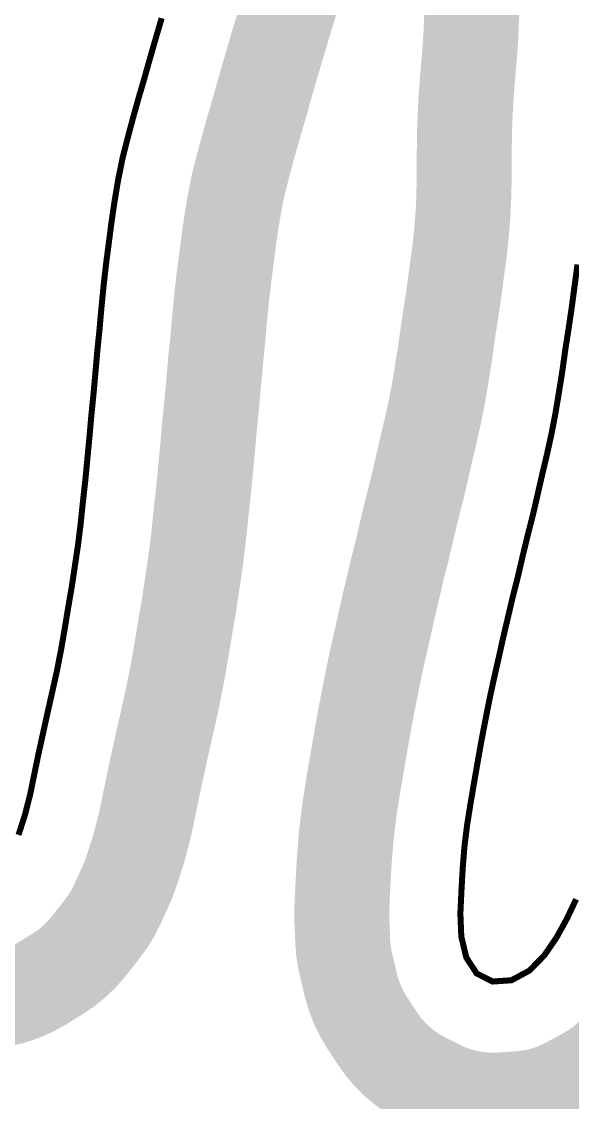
# Model space of a CAD drawing. Header units: inches. Extents: x 16 to 269, y 21 to 202.
# Drawn here: x 121.91 to 145.11, y 114.44 to 159.99 of the extents above; entities that cross this region are included whole.
import ezdxf

# ---------------------------------------------------------------- set-up
doc = ezdxf.new("R2010")
doc.units = ezdxf.units.IN
doc.layers.add('Edge-Cuts', color=9, linetype='Continuous')
doc.layers.add('F-Cu', color=1, linetype='Continuous')

msp = doc.modelspace()

# ---------------------------------------------------------------- linework, layer by layer
at = {"layer": 'Edge-Cuts', "const_width": 0.254}
for points in [[(127.56187086, 159.29018434), (127.809371, 160.13380978)], [(127.31792164, 158.44508062), (127.56187086, 159.29018434)], [(127.08018018, 157.59731244), (127.31792164, 158.44508062)], [(126.83268004, 156.753687), (127.08018018, 157.59731244)], [(126.5955304, 155.90562672), (126.83268004, 156.753687)], [(126.36873126, 155.0534237), (126.5955304, 155.90562672)], [(126.15228008, 154.19678838), (126.36873126, 155.0534237)], [(125.976634, 153.32329508), (126.15228008, 154.19678838)], [(125.8273074, 152.438862), (125.976634, 153.32329508)], [(125.6969038, 151.54674288), (125.8273074, 152.438862)], [(125.58039908, 150.6487081), (125.6969038, 151.54674288)], [(125.4630079, 149.75096796), (125.58039908, 150.6487081)], [(125.36128852, 148.84702006), (125.4630079, 149.75096796)], [(145.2085361, 148.85737056), (145.33065676, 149.75303806)], [(125.27169002, 147.93774832), (125.36128852, 148.84702006)], [(145.09025592, 147.96022224), (145.2085361, 148.85737056)], [(125.1915581, 147.02463356), (125.27169002, 147.93774832)], [(144.95837404, 147.06839776), (145.09025592, 147.96022224)], [(125.09841122, 146.11713728), (125.1915581, 147.02463356)], [(144.8193954, 146.17982448), (144.95837404, 147.06839776)], [(125.01886858, 145.20401998), (125.09841122, 146.11713728)], [(144.69549928, 145.28474626), (144.8193954, 146.17982448)], [(124.93725584, 144.29149704), (125.01886858, 145.20401998)], [(144.5532669, 144.39765126), (144.69549928, 145.28474626)], [(124.84529514, 143.38340894), (124.93725584, 144.29149704)], [(144.40778586, 143.51144526), (144.5532669, 144.39765126)], [(124.7657525, 142.469997), (124.84529514, 143.38340894)], [(144.2389419, 142.63529258), (144.40778586, 143.51144526)], [(124.6782241, 141.56013344), (124.7657525, 142.469997)], [(144.04880766, 141.76771494), (144.2389419, 142.63529258)], [(124.59188188, 140.6496806), (124.6782241, 141.56013344)], [(143.84418526, 140.9063476), (144.04880766, 141.76771494)], [(124.49045714, 139.74543552), (124.59188188, 140.6496806)], [(143.64665708, 140.04202116), (143.84418526, 140.9063476)], [(124.3964238, 138.83793924), (124.49045714, 139.74543552)], [(143.4467667, 139.17858372), (143.64665708, 140.04202116)], [(124.2855401, 137.93783436), (124.3964238, 138.83793924)], [(143.22824542, 138.32283232), (143.4467667, 139.17858372)], [(124.15247458, 137.0466017), (124.2855401, 137.93783436)], [(143.01977746, 137.46294326), (143.22824542, 138.32283232)], [(142.82018172, 136.59921118), (143.01977746, 137.46294326)], [(124.01911442, 136.15566368), (124.15247458, 137.0466017)], [(142.60195762, 135.74345978), (142.82018172, 136.59921118)], [(123.86683126, 135.27241424), (124.01911442, 136.15566368)], [(142.40029178, 134.8809088), (142.60195762, 135.74345978)], [(123.72134768, 134.38650288), (123.86683126, 135.27241424)], [(142.19714766, 134.01865246), (142.40029178, 134.8809088)], [(123.56817552, 133.50354808), (123.72134768, 134.38650288)], [(142.00523796, 133.15196382), (142.19714766, 134.01865246)], [(123.39607782, 132.62887368), (123.56817552, 133.50354808)], [(141.80741768, 132.28763738), (142.00523796, 133.15196382)], [(123.20446784, 131.76188786), (123.39607782, 132.62887368)], [(141.62083182, 131.41887864), (141.80741768, 132.28763738)], [(123.00841794, 130.8969696), (123.20446784, 131.76188786)], [(141.44814484, 130.5442017), (141.62083182, 131.41887864)], [(122.81798906, 130.02939196), (123.00841794, 130.8969696)], [(141.28048198, 129.66716256), (141.44814484, 130.5442017)], [(122.6260819, 129.16270332), (122.81798906, 130.02939196)], [(141.12317216, 128.78627786), (141.28048198, 129.66716256)], [(122.44629816, 128.29098548), (122.6260819, 129.16270332)], [(140.97088646, 127.90302842), (141.12317216, 128.78627786)], [(122.26828734, 127.41837864), (122.44629816, 128.29098548)], [(140.82037622, 127.01918716), (140.97088646, 127.90302842)], [(122.05035788, 126.56203796), (122.26828734, 127.41837864)], [(140.67933002, 126.1312057), (140.82037622, 127.01918716)], [(121.7765408, 125.71338586), (122.05035788, 126.56203796)], [(140.56873842, 125.23080618), (140.67933002, 126.1312057)], [(140.49392526, 124.31562132), (140.56873842, 125.23080618)], [(140.44129138, 123.37323052), (140.49392526, 124.31562132)], [(140.39545962, 122.40127158), (140.44129138, 123.37323052)], [(144.89509502, 122.20285948), (145.27151794, 123.00065316)], [(140.39545962, 122.40127158), (140.43419716, 121.43227174)], [(144.46367094, 121.41571094), (144.89509502, 122.20285948)], [(140.43419716, 121.43227174), (140.64502732, 120.54340128)], [(143.94412918, 120.65014986), (144.46367094, 121.41571094)], [(143.30985816, 119.99843158), (143.94412918, 120.65014986)], [(140.64502732, 120.54340128), (141.08621008, 119.87098454)], [(141.08621008, 119.87098454), (141.7506436, 119.53388844)], [(142.54784292, 119.58770596), (143.30985816, 119.99843158)], [(141.7506436, 119.53388844), (142.54784292, 119.58770596)]]:
    msp.add_lwpolyline(points, dxfattribs=at)
at = {"layer": 'Edge-Cuts', "const_width": 0.127}
for points in [[(127.49837086, 159.29018434, 1), (127.62537086, 159.29018434, 1)], [(127.49837086, 159.29018434, 1), (127.62537086, 159.29018434, 1)], [(127.25442164, 158.44508062, 1), (127.38142164, 158.44508062, 1)], [(127.25442164, 158.44508062, 1), (127.38142164, 158.44508062, 1)], [(127.01668018, 157.59731244, 1), (127.14368018, 157.59731244, 1)], [(127.01668018, 157.59731244, 1), (127.14368018, 157.59731244, 1)], [(126.76918004, 156.753687, 1), (126.89618004, 156.753687, 1)], [(126.76918004, 156.753687, 1), (126.89618004, 156.753687, 1)], [(126.5320304, 155.90562672, 1), (126.6590304, 155.90562672, 1)], [(126.5320304, 155.90562672, 1), (126.6590304, 155.90562672, 1)], [(126.30523126, 155.0534237, 1), (126.43223126, 155.0534237, 1)], [(126.30523126, 155.0534237, 1), (126.43223126, 155.0534237, 1)], [(126.08878008, 154.19678838, 1), (126.21578008, 154.19678838, 1)], [(126.08878008, 154.19678838, 1), (126.21578008, 154.19678838, 1)], [(125.913134, 153.32329508, 1), (126.040134, 153.32329508, 1)], [(125.913134, 153.32329508, 1), (126.040134, 153.32329508, 1)], [(125.7638074, 152.438862, 1), (125.8908074, 152.438862, 1)], [(125.7638074, 152.438862, 1), (125.8908074, 152.438862, 1)], [(125.6334038, 151.54674288, 1), (125.7604038, 151.54674288, 1)], [(125.6334038, 151.54674288, 1), (125.7604038, 151.54674288, 1)], [(125.51689908, 150.6487081, 1), (125.64389908, 150.6487081, 1)], [(125.51689908, 150.6487081, 1), (125.64389908, 150.6487081, 1)], [(125.3995079, 149.75096796, 1), (125.5265079, 149.75096796, 1)], [(125.3995079, 149.75096796, 1), (125.5265079, 149.75096796, 1)], [(125.29778852, 148.84702006, 1), (125.42478852, 148.84702006, 1)], [(125.29778852, 148.84702006, 1), (125.42478852, 148.84702006, 1)], [(145.1450361, 148.85737056, 1), (145.2720361, 148.85737056, 1)], [(145.1450361, 148.85737056, 1), (145.2720361, 148.85737056, 1)], [(125.20819002, 147.93774832, 1), (125.33519002, 147.93774832, 1)], [(125.20819002, 147.93774832, 1), (125.33519002, 147.93774832, 1)], [(145.02675592, 147.96022224, 1), (145.15375592, 147.96022224, 1)], [(145.02675592, 147.96022224, 1), (145.15375592, 147.96022224, 1)], [(125.1280581, 147.02463356, 1), (125.2550581, 147.02463356, 1)], [(125.1280581, 147.02463356, 1), (125.2550581, 147.02463356, 1)], [(144.89487404, 147.06839776, 1), (145.02187404, 147.06839776, 1)], [(144.89487404, 147.06839776, 1), (145.02187404, 147.06839776, 1)], [(125.03491122, 146.11713728, 1), (125.16191122, 146.11713728, 1)], [(125.03491122, 146.11713728, 1), (125.16191122, 146.11713728, 1)], [(144.7558954, 146.17982448, 1), (144.8828954, 146.17982448, 1)], [(144.7558954, 146.17982448, 1), (144.8828954, 146.17982448, 1)], [(124.95536858, 145.20401998, 1), (125.08236858, 145.20401998, 1)], [(124.95536858, 145.20401998, 1), (125.08236858, 145.20401998, 1)], [(144.63199928, 145.28474626, 1), (144.75899928, 145.28474626, 1)], [(144.63199928, 145.28474626, 1), (144.75899928, 145.28474626, 1)], [(124.87375584, 144.29149704, 1), (125.00075584, 144.29149704, 1)], [(124.87375584, 144.29149704, 1), (125.00075584, 144.29149704, 1)], [(144.4897669, 144.39765126, 1), (144.6167669, 144.39765126, 1)], [(144.4897669, 144.39765126, 1), (144.6167669, 144.39765126, 1)], [(124.78179514, 143.38340894, 1), (124.90879514, 143.38340894, 1)], [(124.78179514, 143.38340894, 1), (124.90879514, 143.38340894, 1)], [(144.34428586, 143.51144526, 1), (144.47128586, 143.51144526, 1)], [(144.34428586, 143.51144526, 1), (144.47128586, 143.51144526, 1)], [(124.7022525, 142.469997, 1), (124.8292525, 142.469997, 1)], [(124.7022525, 142.469997, 1), (124.8292525, 142.469997, 1)], [(144.1754419, 142.63529258, 1), (144.3024419, 142.63529258, 1)], [(144.1754419, 142.63529258, 1), (144.3024419, 142.63529258, 1)], [(124.6147241, 141.56013344, 1), (124.7417241, 141.56013344, 1)], [(124.6147241, 141.56013344, 1), (124.7417241, 141.56013344, 1)], [(143.98530766, 141.76771494, 1), (144.11230766, 141.76771494, 1)], [(143.98530766, 141.76771494, 1), (144.11230766, 141.76771494, 1)], [(124.52838188, 140.6496806, 1), (124.65538188, 140.6496806, 1)], [(124.52838188, 140.6496806, 1), (124.65538188, 140.6496806, 1)], [(143.78068526, 140.9063476, 1), (143.90768526, 140.9063476, 1)], [(143.78068526, 140.9063476, 1), (143.90768526, 140.9063476, 1)], [(124.42695714, 139.74543552, 1), (124.55395714, 139.74543552, 1)], [(124.42695714, 139.74543552, 1), (124.55395714, 139.74543552, 1)], [(143.58315708, 140.04202116, 1), (143.71015708, 140.04202116, 1)], [(143.58315708, 140.04202116, 1), (143.71015708, 140.04202116, 1)], [(124.3329238, 138.83793924, 1), (124.4599238, 138.83793924, 1)], [(124.3329238, 138.83793924, 1), (124.4599238, 138.83793924, 1)], [(143.3832667, 139.17858372, 1), (143.5102667, 139.17858372, 1)], [(143.3832667, 139.17858372, 1), (143.5102667, 139.17858372, 1)], [(124.2220401, 137.93783436, 1), (124.3490401, 137.93783436, 1)], [(124.2220401, 137.93783436, 1), (124.3490401, 137.93783436, 1)], [(143.16474542, 138.32283232, 1), (143.29174542, 138.32283232, 1)], [(143.16474542, 138.32283232, 1), (143.29174542, 138.32283232, 1)], [(142.95627746, 137.46294326, 1), (143.08327746, 137.46294326, 1)], [(142.95627746, 137.46294326, 1), (143.08327746, 137.46294326, 1)], [(124.08897458, 137.0466017, 1), (124.21597458, 137.0466017, 1)], [(124.08897458, 137.0466017, 1), (124.21597458, 137.0466017, 1)], [(142.75668172, 136.59921118, 1), (142.88368172, 136.59921118, 1)], [(142.75668172, 136.59921118, 1), (142.88368172, 136.59921118, 1)], [(123.95561442, 136.15566368, 1), (124.08261442, 136.15566368, 1)], [(123.95561442, 136.15566368, 1), (124.08261442, 136.15566368, 1)], [(142.53845762, 135.74345978, 1), (142.66545762, 135.74345978, 1)], [(142.53845762, 135.74345978, 1), (142.66545762, 135.74345978, 1)], [(123.80333126, 135.27241424, 1), (123.93033126, 135.27241424, 1)], [(123.80333126, 135.27241424, 1), (123.93033126, 135.27241424, 1)], [(142.33679178, 134.8809088, 1), (142.46379178, 134.8809088, 1)], [(142.33679178, 134.8809088, 1), (142.46379178, 134.8809088, 1)], [(123.65784768, 134.38650288, 1), (123.78484768, 134.38650288, 1)], [(123.65784768, 134.38650288, 1), (123.78484768, 134.38650288, 1)], [(142.13364766, 134.01865246, 1), (142.26064766, 134.01865246, 1)], [(142.13364766, 134.01865246, 1), (142.26064766, 134.01865246, 1)], [(123.50467552, 133.50354808, 1), (123.63167552, 133.50354808, 1)], [(123.50467552, 133.50354808, 1), (123.63167552, 133.50354808, 1)], [(141.94173796, 133.15196382, 1), (142.06873796, 133.15196382, 1)], [(141.94173796, 133.15196382, 1), (142.06873796, 133.15196382, 1)], [(123.33257782, 132.62887368, 1), (123.45957782, 132.62887368, 1)], [(123.33257782, 132.62887368, 1), (123.45957782, 132.62887368, 1)], [(141.74391768, 132.28763738, 1), (141.87091768, 132.28763738, 1)], [(141.74391768, 132.28763738, 1), (141.87091768, 132.28763738, 1)], [(123.14096784, 131.76188786, 1), (123.26796784, 131.76188786, 1)], [(123.14096784, 131.76188786, 1), (123.26796784, 131.76188786, 1)], [(141.55733182, 131.41887864, 1), (141.68433182, 131.41887864, 1)], [(141.55733182, 131.41887864, 1), (141.68433182, 131.41887864, 1)], [(122.94491794, 130.8969696, 1), (123.07191794, 130.8969696, 1)], [(122.94491794, 130.8969696, 1), (123.07191794, 130.8969696, 1)], [(141.38464484, 130.5442017, 1), (141.51164484, 130.5442017, 1)], [(141.38464484, 130.5442017, 1), (141.51164484, 130.5442017, 1)], [(122.75448906, 130.02939196, 1), (122.88148906, 130.02939196, 1)], [(122.75448906, 130.02939196, 1), (122.88148906, 130.02939196, 1)], [(141.21698198, 129.66716256, 1), (141.34398198, 129.66716256, 1)], [(141.21698198, 129.66716256, 1), (141.34398198, 129.66716256, 1)], [(122.5625819, 129.16270332, 1), (122.6895819, 129.16270332, 1)], [(122.5625819, 129.16270332, 1), (122.6895819, 129.16270332, 1)], [(141.05967216, 128.78627786, 1), (141.18667216, 128.78627786, 1)], [(141.05967216, 128.78627786, 1), (141.18667216, 128.78627786, 1)], [(122.38279816, 128.29098548, 1), (122.50979816, 128.29098548, 1)], [(122.38279816, 128.29098548, 1), (122.50979816, 128.29098548, 1)], [(140.90738646, 127.90302842, 1), (141.03438646, 127.90302842, 1)], [(140.90738646, 127.90302842, 1), (141.03438646, 127.90302842, 1)], [(122.20478734, 127.41837864, 1), (122.33178734, 127.41837864, 1)], [(122.20478734, 127.41837864, 1), (122.33178734, 127.41837864, 1)], [(140.75687622, 127.01918716, 1), (140.88387622, 127.01918716, 1)], [(140.75687622, 127.01918716, 1), (140.88387622, 127.01918716, 1)], [(121.98685788, 126.56203796, 1), (122.11385788, 126.56203796, 1)], [(121.98685788, 126.56203796, 1), (122.11385788, 126.56203796, 1)], [(140.61583002, 126.1312057, 1), (140.74283002, 126.1312057, 1)], [(140.61583002, 126.1312057, 1), (140.74283002, 126.1312057, 1)], [(140.50523842, 125.23080618, 1), (140.63223842, 125.23080618, 1)], [(140.50523842, 125.23080618, 1), (140.63223842, 125.23080618, 1)], [(140.43042526, 124.31562132, 1), (140.55742526, 124.31562132, 1)], [(140.43042526, 124.31562132, 1), (140.55742526, 124.31562132, 1)], [(140.37779138, 123.37323052, 1), (140.50479138, 123.37323052, 1)], [(140.37779138, 123.37323052, 1), (140.50479138, 123.37323052, 1)], [(140.33195962, 122.40127158, 1), (140.45895962, 122.40127158, 1)], [(140.33195962, 122.40127158, 1), (140.45895962, 122.40127158, 1)], [(144.83159502, 122.20285948, 1), (144.95859502, 122.20285948, 1)], [(144.83159502, 122.20285948, 1), (144.95859502, 122.20285948, 1)], [(140.37069716, 121.43227174, 1), (140.49769716, 121.43227174, 1)], [(140.37069716, 121.43227174, 1), (140.49769716, 121.43227174, 1)], [(144.40017094, 121.41571094, 1), (144.52717094, 121.41571094, 1)], [(144.40017094, 121.41571094, 1), (144.52717094, 121.41571094, 1)], [(143.88062918, 120.65014986, 1), (144.00762918, 120.65014986, 1)], [(143.88062918, 120.65014986, 1), (144.00762918, 120.65014986, 1)], [(140.58152732, 120.54340128, 1), (140.70852732, 120.54340128, 1)], [(140.58152732, 120.54340128, 1), (140.70852732, 120.54340128, 1)], [(141.02271008, 119.87098454, 1), (141.14971008, 119.87098454, 1)], [(141.02271008, 119.87098454, 1), (141.14971008, 119.87098454, 1)], [(143.24635816, 119.99843158, 1), (143.37335816, 119.99843158, 1)], [(143.24635816, 119.99843158, 1), (143.37335816, 119.99843158, 1)], [(141.6871436, 119.53388844, 1), (141.8141436, 119.53388844, 1)], [(141.6871436, 119.53388844, 1), (141.8141436, 119.53388844, 1)], [(142.48434292, 119.58770596, 1), (142.61134292, 119.58770596, 1)], [(142.48434292, 119.58770596, 1), (142.61134292, 119.58770596, 1)]]:
    msp.add_lwpolyline(points, format="xyb", close=True, dxfattribs=at)
at = {"layer": 'F-Cu', "const_width": 3.99999962}
for points in [[(133.34825756, 161.19294406), (133.60199086, 162.00944484)], [(140.9271629, 161.16827558), (140.98236218, 162.08492602)], [(133.10079806, 160.37460432), (133.34825756, 161.19294406)], [(140.87547898, 160.24554946), (140.92587766, 161.14632998)], [(140.92587766, 161.14632998), (140.9258802, 161.14636554)], [(132.84983336, 159.53920848), (133.10079806, 160.37460432)], [(140.83428018, 159.35294266), (140.87122956, 160.16421612)], [(140.87423946, 160.22333208), (140.87547898, 160.24554946)], [(132.6058308, 158.72165868), (132.84983336, 159.53920848)], [(140.77673902, 158.52520238), (140.82835436, 159.25130456)], [(132.3647975, 157.9001922), (132.6019192, 158.70843798)], [(140.69748086, 157.62548612), (140.77113324, 158.4550679)], [(132.1301142, 157.0873033), (132.36064206, 157.88590978)], [(140.62512388, 156.61120062), (140.69010216, 157.5336448)], [(131.89444792, 156.24723894), (132.12406138, 157.06602826)], [(131.64549998, 155.3974159), (131.87795316, 156.18974858)], [(140.57609934, 155.55496194), (140.6177909, 156.48401012)], [(131.42538104, 154.61127828), (131.63355182, 155.3557091)], [(140.55908896, 154.45554834), (140.57150702, 155.39674534)], [(131.21423846, 153.81901672), (131.4134024, 154.56738454)], [(140.5586597, 154.38176134), (140.5591804, 153.53917984)], [(131.05398224, 153.1859014), (131.20331392, 153.77690352)], [(140.5418957, 152.71266384), (140.55820758, 153.45128822)], [(130.90557258, 152.47224522), (131.01063968, 152.99475116)], [(140.50976216, 151.95414364), (140.5390763, 152.62683216)], [(130.77346464, 151.70091834), (130.88398512, 152.35550936)], [(130.6547552, 150.89500428), (130.76086878, 151.62094136)], [(140.46267818, 151.32897598), (140.50100424, 151.81166996)], [(140.42331326, 150.90111552), (140.44074274, 151.0682018)], [(140.4497826, 151.1666014), (140.46202794, 151.32078194)], [(140.46267818, 151.3289709), (140.46267818, 151.32897598)], [(130.53817682, 150.00040612), (130.64606586, 150.83201482)], [(140.37239134, 150.41310278), (140.4228459, 150.8966121)], [(140.42330056, 150.90098344), (140.42331326, 150.90111552)], [(140.2552059, 149.53883986), (140.35732152, 150.28783252)], [(130.4307907, 149.17918348), (130.53817682, 150.00040612)], [(140.1428744, 148.6874344), (140.25087266, 149.50657424)], [(130.33664814, 148.3477475), (130.42301068, 149.11521866)], [(140.01765748, 147.8369281), (140.13369738, 148.62161538)], [(130.25228712, 147.49525238), (130.3312735, 148.29681542)], [(130.17279528, 146.59203092), (130.24832726, 147.45272516)], [(139.88118074, 146.96334844), (140.01264606, 147.80398176)], [(139.88117058, 146.96327478), (139.88118074, 146.96334844)], [(130.07891434, 145.67138252), (130.1654115, 146.51409864)], [(139.75595366, 146.06584452), (139.85563342, 146.78597008)], [(139.85620746, 146.79010012), (139.86600424, 146.86084928)], [(129.99909992, 144.75999496), (130.07388768, 145.61842098)], [(130.07890926, 145.67134188), (130.07891434, 145.67138252)], [(139.61898416, 145.20577512), (139.74328922, 145.98105424)], [(139.494006, 144.4442755), (139.6165991, 145.19106344)], [(129.91740844, 143.8466008), (129.99897546, 144.7586132)], [(139.35088462, 143.69352262), (139.47456738, 144.33532474)], [(129.82619958, 142.94245732), (129.91179758, 143.7877109)], [(139.18157838, 142.91496182), (139.33042492, 143.59415528)], [(129.74688808, 142.03623104), (129.82094686, 142.88668146)], [(138.97957726, 142.06196886), (139.16600564, 142.84675266)], [(129.65552682, 141.08441176), (129.74232624, 141.98670358)], [(138.77516314, 141.1683486), (138.96910484, 142.0169626)], [(129.56921508, 140.17426118), (129.65552682, 141.08441176)], [(138.59846042, 140.40499224), (138.7726333, 141.15734024)], [(138.38371358, 139.559919), (138.57715998, 140.3174867)], [(129.46315992, 139.22266288), (129.56070862, 140.09234364)], [(138.16055172, 138.64100034), (138.36753378, 139.49473752)], [(129.3697819, 138.32261642), (129.4602313, 139.1955179)], [(137.9709839, 137.8219621), (138.14738182, 138.58527782)], [(129.2480143, 137.32651478), (129.35889546, 138.22660696)], [(137.75816492, 136.98343698), (137.95012542, 137.7362244)], [(129.0976463, 136.3082618), (129.23004126, 137.19502406)], [(137.53334444, 136.02667486), (137.7332653, 136.88176078)], [(128.96401182, 135.41549244), (129.09736944, 136.30641522)], [(137.3313738, 135.1693639), (137.53178742, 136.02004038)], [(128.79955952, 134.45444788), (128.946402, 135.3061302)], [(137.12860814, 134.2560688), (137.31540228, 135.09960026)], [(128.65524942, 133.5762632), (128.79554378, 134.4305795)], [(136.9341178, 133.40603748), (137.1241606, 134.23639904)], [(128.4955647, 132.6545988), (128.64775388, 133.53187416)], [(136.73231988, 132.46880542), (136.91892352, 133.33763782)], [(128.30287776, 131.6680501), (128.47409662, 132.53825664)], [(128.49554946, 132.65451498), (128.4955647, 132.6545988)], [(136.54284096, 131.51265036), (136.71552794, 132.38731968)], [(128.08758736, 130.68718084), (128.27824992, 131.54987152)], [(136.47522108, 131.15941256), (136.53352424, 131.46439798)], [(136.53352424, 131.46439798), (136.5383604, 131.48959986)], [(136.37028098, 130.61046268), (136.47522108, 131.15941256)], [(127.89149936, 129.82164028), (128.08075222, 130.65657638)], [(136.20105602, 129.66528296), (136.3583633, 130.54615242)], [(127.69972936, 128.94843654), (127.88556084, 129.79502616)], [(136.0418539, 128.74239174), (136.19588204, 129.63580626)], [(127.51567334, 128.11720122), (127.69972936, 128.94843654)], [(135.89134366, 127.85855048), (136.0418539, 128.74239174)], [(127.3443097, 127.28630626), (127.51567334, 128.11720122)], [(135.7411814, 126.91514876), (135.8822911, 127.8035417)], [(127.1673733, 126.41897246), (127.3443097, 127.28630626)], [(135.60695256, 125.84769852), (135.7161751, 126.73698554)], [(126.8968887, 125.33281258), (127.1128395, 126.18138086)], [(135.51055956, 124.7229916), (135.58537272, 125.63816122)], [(135.6069297, 125.84752072), (135.60695256, 125.84769852)], [(126.5362722, 124.18210876), (126.80878626, 125.02671464)], [(135.4492973, 123.65585632), (135.50025478, 124.5682929)], [(135.50057228, 124.57395964), (135.50116664, 124.58439142)], [(125.94511768, 122.797062), (126.33113164, 123.65048676)], [(135.40101952, 122.63678292), (135.44705702, 123.61304462)], [(135.39967332, 122.1962885), (135.43815432, 121.23365136)], [(124.74411932, 121.03237922), (125.3248573, 121.77338104)], [(135.56998286, 120.27498424), (135.78001546, 119.38947166)], [(122.73351882, 119.42933442), (123.43311102, 119.86074326)], [(119.5160551, 118.67786272), (120.16804516, 118.6855513)], [(136.4662879, 117.79785432), (136.52450216, 117.70912704)], [(136.52450216, 117.70912704), (136.90290628, 117.13239464)], [(146.89641944, 116.5146895), (147.52332192, 117.15883604)], [(144.92016228, 115.18634316), (145.67884504, 115.59527554)], [(138.82399972, 115.41202724), (139.2415808, 115.20017092)], [(139.2415808, 115.20017092), (139.48841038, 115.07494384)], [(142.08744252, 114.54525478), (142.88131952, 114.59885132)]]:
    msp.add_lwpolyline(points, dxfattribs=at)
at = {"layer": 'F-Cu', "const_width": 1.99999854}
for points in [[(132.34825702, 161.19294406, 1), (134.3482581, 161.19294406, 1)], [(132.34825702, 161.19294406, 1), (134.3482581, 161.19294406, 1)], [(139.92587712, 161.14632998, 1), (141.9258782, 161.14632998, 1)], [(139.92587712, 161.14632998, 1), (141.9258782, 161.14632998, 1)], [(139.92587966, 161.14636554, 1), (141.92588074, 161.14636554, 1)], [(139.92587966, 161.14636554, 1), (141.92588074, 161.14636554, 1)], [(139.92716236, 161.16827558, 1), (141.92716344, 161.16827558, 1)], [(139.9271649, 161.16827558, 1), (141.92716598, 161.16827558, 1)], [(132.10079752, 160.37460432, 1), (134.1007986, 160.37460432, 1)], [(132.10079752, 160.37460432, 1), (134.1007986, 160.37460432, 1)], [(139.87122902, 160.16421612, 1), (141.8712301, 160.16421612, 1)], [(139.87122902, 160.16421612, 1), (141.8712301, 160.16421612, 1)], [(139.87423892, 160.22333208, 1), (141.87424, 160.22333208, 1)], [(139.87423892, 160.22333208, 1), (141.87424, 160.22333208, 1)], [(139.87547844, 160.24554946, 1), (141.87547952, 160.24554946, 1)], [(139.87547844, 160.24554946, 1), (141.87547952, 160.24554946, 1)], [(131.84983282, 159.53920848, 1), (133.8498339, 159.53920848, 1)], [(131.84983282, 159.53920848, 1), (133.8498339, 159.53920848, 1)], [(139.82835382, 159.25130456, 1), (141.8283549, 159.25130456, 1)], [(139.82835382, 159.25130456, 1), (141.8283549, 159.25130456, 1)], [(139.83427964, 159.35294266, 1), (141.83428072, 159.35294266, 1)], [(139.83427964, 159.35294266, 1), (141.83428072, 159.35294266, 1)], [(131.60191866, 158.70843798, 1), (133.60191974, 158.70843798, 1)], [(131.60191866, 158.70843798, 1), (133.60191974, 158.70843798, 1)], [(131.60583026, 158.72165868, 1), (133.60583134, 158.72165868, 1)], [(131.60583026, 158.72165868, 1), (133.60583134, 158.72165868, 1)], [(139.7711327, 158.4550679, 1), (141.77113378, 158.4550679, 1)], [(139.7711327, 158.4550679, 1), (141.77113378, 158.4550679, 1)], [(139.77673848, 158.52520238, 1), (141.77673956, 158.52520238, 1)], [(139.77673848, 158.52520238, 1), (141.77673956, 158.52520238, 1)], [(131.36064152, 157.88590978, 1), (133.3606426, 157.88590978, 1)], [(131.36064152, 157.88590978, 1), (133.3606426, 157.88590978, 1)], [(131.36479696, 157.9001922, 1), (133.36479804, 157.9001922, 1)], [(131.3647995, 157.9001922, 1), (133.36480058, 157.9001922, 1)], [(139.69010162, 157.5336448, 1), (141.6901027, 157.5336448, 1)], [(139.69010162, 157.5336448, 1), (141.6901027, 157.5336448, 1)], [(139.69748032, 157.62548612, 1), (141.6974814, 157.62548612, 1)], [(139.69748032, 157.62548612, 1), (141.6974814, 157.62548612, 1)], [(131.12406084, 157.06602826, 1), (133.12406192, 157.06602826, 1)], [(131.12406084, 157.06602826, 1), (133.12406192, 157.06602826, 1)], [(131.13011366, 157.0873033, 1), (133.13011474, 157.0873033, 1)], [(131.1301162, 157.0873033, 1), (133.13011728, 157.0873033, 1)], [(139.62512334, 156.61120062, 1), (141.62512442, 156.61120062, 1)], [(139.62512588, 156.61120062, 1), (141.62512696, 156.61120062, 1)], [(130.87795262, 156.18974858, 1), (132.8779537, 156.18974858, 1)], [(130.87795262, 156.18974858, 1), (132.8779537, 156.18974858, 1)], [(130.89444738, 156.24723894, 1), (132.89444846, 156.24723894, 1)], [(130.89444738, 156.24723894, 1), (132.89444846, 156.24723894, 1)], [(139.61779036, 156.48401012, 1), (141.61779144, 156.48401012, 1)], [(139.6177929, 156.48401012, 1), (141.61779398, 156.48401012, 1)], [(130.63355128, 155.3557091, 1), (132.63355236, 155.3557091, 1)], [(130.63355128, 155.3557091, 1), (132.63355236, 155.3557091, 1)], [(130.64549944, 155.3974159, 1), (132.64550052, 155.3974159, 1)], [(130.64550198, 155.3974159, 1), (132.64550306, 155.3974159, 1)], [(139.57150648, 155.39674534, 1), (141.57150756, 155.39674534, 1)], [(139.57150648, 155.39674534, 1), (141.57150756, 155.39674534, 1)], [(139.5760988, 155.55496194, 1), (141.57609988, 155.55496194, 1)], [(139.5760988, 155.55496194, 1), (141.57609988, 155.55496194, 1)], [(130.41340186, 154.56738454, 1), (132.41340294, 154.56738454, 1)], [(130.4134044, 154.56738454, 1), (132.41340548, 154.56738454, 1)], [(130.4253805, 154.61127828, 1), (132.42538158, 154.61127828, 1)], [(130.4253805, 154.61127828, 1), (132.42538158, 154.61127828, 1)], [(139.55865916, 154.38176134, 1), (141.55866024, 154.38176134, 1)], [(139.55865916, 154.38176134, 1), (141.55866024, 154.38176134, 1)], [(139.55908842, 154.45554834, 1), (141.5590895, 154.45554834, 1)], [(139.55908842, 154.45554834, 1), (141.5590895, 154.45554834, 1)], [(130.20331338, 153.77690352, 1), (132.20331446, 153.77690352, 1)], [(130.20331338, 153.77690352, 1), (132.20331446, 153.77690352, 1)], [(130.21423792, 153.81901672, 1), (132.214239, 153.81901672, 1)], [(130.21423792, 153.81901672, 1), (132.214239, 153.81901672, 1)], [(139.55820704, 153.45128822, 1), (141.55820812, 153.45128822, 1)], [(139.55820704, 153.45128822, 1), (141.55820812, 153.45128822, 1)], [(139.55917986, 153.53917984, 1), (141.55918094, 153.53917984, 1)], [(139.5591824, 153.53917984, 1), (141.55918348, 153.53917984, 1)], [(130.01063914, 152.99475116, 1), (132.01064022, 152.99475116, 1)], [(130.01063914, 152.99475116, 1), (132.01064022, 152.99475116, 1)], [(130.0539817, 153.1859014, 1), (132.05398278, 153.1859014, 1)], [(130.0539817, 153.1859014, 1), (132.05398278, 153.1859014, 1)], [(129.90557204, 152.47224522, 1), (131.90557312, 152.47224522, 1)], [(129.90557204, 152.47224522, 1), (131.90557312, 152.47224522, 1)], [(139.53907576, 152.62683216, 1), (141.53907684, 152.62683216, 1)], [(139.5390783, 152.62683216, 1), (141.53907938, 152.62683216, 1)], [(139.54189516, 152.71266384, 1), (141.54189624, 152.71266384, 1)], [(139.54189516, 152.71266384, 1), (141.54189624, 152.71266384, 1)], [(129.88398458, 152.35550936, 1), (131.88398566, 152.35550936, 1)], [(129.88398458, 152.35550936, 1), (131.88398566, 152.35550936, 1)], [(139.50976162, 151.95414364, 1), (141.5097627, 151.95414364, 1)], [(139.50976416, 151.95414364, 1), (141.50976524, 151.95414364, 1)], [(129.76086824, 151.62094136, 1), (131.76086932, 151.62094136, 1)], [(129.76086824, 151.62094136, 1), (131.76086932, 151.62094136, 1)], [(129.7734641, 151.70091834, 1), (131.77346518, 151.70091834, 1)], [(129.7734641, 151.70091834, 1), (131.77346518, 151.70091834, 1)], [(139.5010037, 151.81166996, 1), (141.50100478, 151.81166996, 1)], [(139.50100624, 151.81166996, 1), (141.50100732, 151.81166996, 1)], [(139.4407422, 151.0682018, 1), (141.44074328, 151.0682018, 1)], [(139.44074474, 151.0682018, 1), (141.44074582, 151.0682018, 1)], [(139.44978206, 151.1666014, 1), (141.44978314, 151.1666014, 1)], [(139.44978206, 151.1666014, 1), (141.44978314, 151.1666014, 1)], [(139.4620274, 151.32078194, 1), (141.46202848, 151.32078194, 1)], [(139.4620274, 151.32078194, 1), (141.46202848, 151.32078194, 1)], [(139.46267764, 151.32897598, 1), (141.46267872, 151.32897598, 1)], [(139.46267764, 151.32897598, 1), (141.46267872, 151.32897598, 1)], [(139.46267764, 151.3289709, 1), (141.46267872, 151.3289709, 1)], [(139.46267764, 151.3289709, 1), (141.46267872, 151.3289709, 1)], [(129.64606532, 150.83201482, 1), (131.6460664, 150.83201482, 1)], [(129.64606532, 150.83201482, 1), (131.6460664, 150.83201482, 1)], [(129.65475466, 150.89500428, 1), (131.65475574, 150.89500428, 1)], [(129.6547572, 150.89500428, 1), (131.65475828, 150.89500428, 1)], [(139.42284536, 150.8966121, 1), (141.42284644, 150.8966121, 1)], [(139.42284536, 150.8966121, 1), (141.42284644, 150.8966121, 1)], [(139.42330002, 150.90098344, 1), (141.4233011, 150.90098344, 1)], [(139.42330002, 150.90098344, 1), (141.4233011, 150.90098344, 1)], [(139.42331272, 150.90111552, 1), (141.4233138, 150.90111552, 1)], [(139.42331272, 150.90111552, 1), (141.4233138, 150.90111552, 1)], [(139.35732098, 150.28783252, 1), (141.35732206, 150.28783252, 1)], [(139.35732098, 150.28783252, 1), (141.35732206, 150.28783252, 1)], [(139.3723908, 150.41310278, 1), (141.37239188, 150.41310278, 1)], [(139.37239334, 150.41310278, 1), (141.37239442, 150.41310278, 1)], [(129.53817628, 150.00040612, 1), (131.53817736, 150.00040612, 1)], [(129.53817628, 150.00040612, 1), (131.53817736, 150.00040612, 1)], [(139.25087212, 149.50657424, 1), (141.2508732, 149.50657424, 1)], [(139.25087466, 149.50657424, 1), (141.25087574, 149.50657424, 1)], [(139.25520536, 149.53883986, 1), (141.25520644, 149.53883986, 1)], [(139.25520536, 149.53883986, 1), (141.25520644, 149.53883986, 1)], [(129.42301014, 149.11521866, 1), (131.42301122, 149.11521866, 1)], [(129.42301014, 149.11521866, 1), (131.42301122, 149.11521866, 1)], [(129.43079016, 149.17918348, 1), (131.43079124, 149.17918348, 1)], [(129.4307927, 149.17918348, 1), (131.43079378, 149.17918348, 1)], [(129.3366476, 148.3477475, 1), (131.33664868, 148.3477475, 1)], [(129.3366476, 148.3477475, 1), (131.33664868, 148.3477475, 1)], [(139.13369684, 148.62161538, 1), (141.13369792, 148.62161538, 1)], [(139.13369938, 148.62161538, 1), (141.13370046, 148.62161538, 1)], [(139.14287386, 148.6874344, 1), (141.14287494, 148.6874344, 1)], [(139.14287386, 148.6874344, 1), (141.14287494, 148.6874344, 1)], [(129.33127296, 148.29681542, 1), (131.33127404, 148.29681542, 1)], [(129.33127296, 148.29681542, 1), (131.33127404, 148.29681542, 1)], [(129.24832672, 147.45272516, 1), (131.2483278, 147.45272516, 1)], [(129.24832672, 147.45272516, 1), (131.2483278, 147.45272516, 1)], [(129.25228658, 147.49525238, 1), (131.25228766, 147.49525238, 1)], [(129.25228912, 147.49525238, 1), (131.2522902, 147.49525238, 1)], [(139.01264552, 147.80398176, 1), (141.0126466, 147.80398176, 1)], [(139.01264552, 147.80398176, 1), (141.0126466, 147.80398176, 1)], [(139.01765694, 147.8369281, 1), (141.01765802, 147.8369281, 1)], [(139.01765948, 147.8369281, 1), (141.01766056, 147.8369281, 1)], [(138.8811675, 146.96327478, 1), (140.88116858, 146.96327478, 1)], [(138.88117004, 146.96327478, 1), (140.88117112, 146.96327478, 1)], [(138.8811802, 146.96334844, 1), (140.88118128, 146.96334844, 1)], [(138.8811802, 146.96334844, 1), (140.88118128, 146.96334844, 1)], [(129.16541096, 146.51409864, 1), (131.16541204, 146.51409864, 1)], [(129.16541096, 146.51409864, 1), (131.16541204, 146.51409864, 1)], [(129.17279474, 146.59203092, 1), (131.17279582, 146.59203092, 1)], [(129.17279474, 146.59203092, 1), (131.17279582, 146.59203092, 1)], [(138.85563288, 146.78597008, 1), (140.85563396, 146.78597008, 1)], [(138.85563288, 146.78597008, 1), (140.85563396, 146.78597008, 1)], [(138.85571162, 146.78650094, 1), (140.8557127, 146.78650094, 1)], [(138.85571162, 146.78650094, 1), (140.8557127, 146.78650094, 1)], [(138.85620692, 146.79010012, 1), (140.856208, 146.79010012, 1)], [(138.85620692, 146.79010012, 1), (140.856208, 146.79010012, 1)], [(138.8660037, 146.86084928, 1), (140.86600478, 146.86084928, 1)], [(138.8660037, 146.86084928, 1), (140.86600478, 146.86084928, 1)], [(138.75595312, 146.06584452, 1), (140.7559542, 146.06584452, 1)], [(138.75595566, 146.06584452, 1), (140.75595674, 146.06584452, 1)], [(129.07388714, 145.61842098, 1), (131.07388822, 145.61842098, 1)], [(129.07388714, 145.61842098, 1), (131.07388822, 145.61842098, 1)], [(129.07890872, 145.67134188, 1), (131.0789098, 145.67134188, 1)], [(129.07890872, 145.67134188, 1), (131.0789098, 145.67134188, 1)], [(129.0789138, 145.67138252, 1), (131.07891488, 145.67138252, 1)], [(129.0789138, 145.67138252, 1), (131.07891488, 145.67138252, 1)], [(138.74328868, 145.98105424, 1), (140.74328976, 145.98105424, 1)], [(138.74329122, 145.98105424, 1), (140.7432923, 145.98105424, 1)], [(138.61659856, 145.19106344, 1), (140.61659964, 145.19106344, 1)], [(138.61659856, 145.19106344, 1), (140.61659964, 145.19106344, 1)], [(138.61898362, 145.20577512, 1), (140.6189847, 145.20577512, 1)], [(138.61898616, 145.20577512, 1), (140.61898724, 145.20577512, 1)], [(128.99897492, 144.7586132, 1), (130.998976, 144.7586132, 1)], [(128.99897746, 144.7586132, 1), (130.99897854, 144.7586132, 1)], [(128.99909938, 144.75999496, 1), (130.99910046, 144.75999496, 1)], [(128.99909938, 144.75999496, 1), (130.99910046, 144.75999496, 1)], [(138.47456684, 144.33532474, 1), (140.47456792, 144.33532474, 1)], [(138.47456938, 144.33532474, 1), (140.47457046, 144.33532474, 1)], [(138.49400546, 144.4442755, 1), (140.49400654, 144.4442755, 1)], [(138.49400546, 144.4442755, 1), (140.49400654, 144.4442755, 1)], [(128.91179704, 143.7877109, 1), (130.91179812, 143.7877109, 1)], [(128.91179704, 143.7877109, 1), (130.91179812, 143.7877109, 1)], [(128.9174079, 143.8466008, 1), (130.91740898, 143.8466008, 1)], [(128.91741044, 143.8466008, 1), (130.91741152, 143.8466008, 1)], [(138.33042438, 143.59415528, 1), (140.33042546, 143.59415528, 1)], [(138.33042692, 143.59415528, 1), (140.330428, 143.59415528, 1)], [(138.35088408, 143.69352262, 1), (140.35088516, 143.69352262, 1)], [(138.35088662, 143.69352262, 1), (140.3508877, 143.69352262, 1)], [(128.82094632, 142.88668146, 1), (130.8209474, 142.88668146, 1)], [(128.82094632, 142.88668146, 1), (130.8209474, 142.88668146, 1)], [(128.82619904, 142.94245732, 1), (130.82620012, 142.94245732, 1)], [(128.82619904, 142.94245732, 1), (130.82620012, 142.94245732, 1)], [(138.1660051, 142.84675266, 1), (140.16600618, 142.84675266, 1)], [(138.1660051, 142.84675266, 1), (140.16600618, 142.84675266, 1)], [(138.18157784, 142.91496182, 1), (140.18157892, 142.91496182, 1)], [(138.18158038, 142.91496182, 1), (140.18158146, 142.91496182, 1)], [(128.7423257, 141.98670358, 1), (130.74232678, 141.98670358, 1)], [(128.74232824, 141.98670358, 1), (130.74232932, 141.98670358, 1)], [(128.74688754, 142.03623104, 1), (130.74688862, 142.03623104, 1)], [(128.74688754, 142.03623104, 1), (130.74688862, 142.03623104, 1)], [(137.9691043, 142.0169626, 1), (139.96910538, 142.0169626, 1)], [(137.9691043, 142.0169626, 1), (139.96910538, 142.0169626, 1)], [(137.97957672, 142.06196886, 1), (139.9795778, 142.06196886, 1)], [(137.97957672, 142.06196886, 1), (139.9795778, 142.06196886, 1)], [(128.65552628, 141.08441176, 1), (130.65552736, 141.08441176, 1)], [(128.65552628, 141.08441176, 1), (130.65552736, 141.08441176, 1)], [(137.77263276, 141.15734024, 1), (139.77263384, 141.15734024, 1)], [(137.77263276, 141.15734024, 1), (139.77263384, 141.15734024, 1)], [(137.7751626, 141.1683486, 1), (139.77516368, 141.1683486, 1)], [(137.77516514, 141.1683486, 1), (139.77516622, 141.1683486, 1)], [(128.56921454, 140.17426118, 1), (130.56921562, 140.17426118, 1)], [(128.56921454, 140.17426118, 1), (130.56921562, 140.17426118, 1)], [(137.57715944, 140.3174867, 1), (139.57716052, 140.3174867, 1)], [(137.57716198, 140.3174867, 1), (139.57716306, 140.3174867, 1)], [(137.59845988, 140.40499224, 1), (139.59846096, 140.40499224, 1)], [(137.59845988, 140.40499224, 1), (139.59846096, 140.40499224, 1)], [(128.56070808, 140.09234364, 1), (130.56070916, 140.09234364, 1)], [(128.56070808, 140.09234364, 1), (130.56070916, 140.09234364, 1)], [(128.46315938, 139.22266288, 1), (130.46316046, 139.22266288, 1)], [(128.46315938, 139.22266288, 1), (130.46316046, 139.22266288, 1)], [(137.36753324, 139.49473752, 1), (139.36753432, 139.49473752, 1)], [(137.36753324, 139.49473752, 1), (139.36753432, 139.49473752, 1)], [(137.38371304, 139.559919, 1), (139.38371412, 139.559919, 1)], [(137.38371304, 139.559919, 1), (139.38371412, 139.559919, 1)], [(128.46023076, 139.1955179, 1), (130.46023184, 139.1955179, 1)], [(128.46023076, 139.1955179, 1), (130.46023184, 139.1955179, 1)], [(128.36978136, 138.32261642, 1), (130.36978244, 138.32261642, 1)], [(128.3697839, 138.32261642, 1), (130.36978498, 138.32261642, 1)], [(137.14738128, 138.58527782, 1), (139.14738236, 138.58527782, 1)], [(137.14738128, 138.58527782, 1), (139.14738236, 138.58527782, 1)], [(137.16055118, 138.64100034, 1), (139.16055226, 138.64100034, 1)], [(137.16055372, 138.64100034, 1), (139.1605548, 138.64100034, 1)], [(128.35889492, 138.22660696, 1), (130.358896, 138.22660696, 1)], [(128.35889746, 138.22660696, 1), (130.35889854, 138.22660696, 1)], [(136.95012488, 137.7362244, 1), (138.95012596, 137.7362244, 1)], [(136.95012488, 137.7362244, 1), (138.95012596, 137.7362244, 1)], [(136.97098336, 137.8219621, 1), (138.97098444, 137.8219621, 1)], [(136.9709859, 137.8219621, 1), (138.97098698, 137.8219621, 1)], [(128.23004072, 137.19502406, 1), (130.2300418, 137.19502406, 1)], [(128.23004326, 137.19502406, 1), (130.23004434, 137.19502406, 1)], [(128.24801376, 137.32651478, 1), (130.24801484, 137.32651478, 1)], [(128.24801376, 137.32651478, 1), (130.24801484, 137.32651478, 1)], [(136.75816438, 136.98343698, 1), (138.75816546, 136.98343698, 1)], [(136.75816438, 136.98343698, 1), (138.75816546, 136.98343698, 1)], [(136.73326476, 136.88176078, 1), (138.73326584, 136.88176078, 1)], [(136.7332673, 136.88176078, 1), (138.73326838, 136.88176078, 1)], [(128.0973689, 136.30641522, 1), (130.09736998, 136.30641522, 1)], [(128.0973689, 136.30641522, 1), (130.09736998, 136.30641522, 1)], [(128.09764576, 136.3082618, 1), (130.09764684, 136.3082618, 1)], [(128.09764576, 136.3082618, 1), (130.09764684, 136.3082618, 1)], [(136.53178688, 136.02004038, 1), (138.53178796, 136.02004038, 1)], [(136.53178688, 136.02004038, 1), (138.53178796, 136.02004038, 1)], [(136.5333439, 136.02667486, 1), (138.53334498, 136.02667486, 1)], [(136.5333439, 136.02667486, 1), (138.53334498, 136.02667486, 1)], [(127.94640146, 135.3061302, 1), (129.94640254, 135.3061302, 1)], [(127.94640146, 135.3061302, 1), (129.94640254, 135.3061302, 1)], [(127.96401128, 135.41549244, 1), (129.96401236, 135.41549244, 1)], [(127.96401128, 135.41549244, 1), (129.96401236, 135.41549244, 1)], [(136.33137326, 135.1693639, 1), (138.33137434, 135.1693639, 1)], [(136.3313758, 135.1693639, 1), (138.33137688, 135.1693639, 1)], [(136.31540174, 135.09960026, 1), (138.31540282, 135.09960026, 1)], [(136.31540428, 135.09960026, 1), (138.31540536, 135.09960026, 1)], [(127.79554324, 134.4305795, 1), (129.79554432, 134.4305795, 1)], [(127.79554324, 134.4305795, 1), (129.79554432, 134.4305795, 1)], [(127.79955898, 134.45444788, 1), (129.79956006, 134.45444788, 1)], [(127.79956152, 134.45444788, 1), (129.7995626, 134.45444788, 1)], [(136.12416006, 134.23639904, 1), (138.12416114, 134.23639904, 1)], [(136.12416006, 134.23639904, 1), (138.12416114, 134.23639904, 1)], [(136.1286076, 134.2560688, 1), (138.12860868, 134.2560688, 1)], [(136.12861014, 134.2560688, 1), (138.12861122, 134.2560688, 1)], [(127.64775334, 133.53187416, 1), (129.64775442, 133.53187416, 1)], [(127.64775334, 133.53187416, 1), (129.64775442, 133.53187416, 1)], [(127.65524888, 133.5762632, 1), (129.65524996, 133.5762632, 1)], [(127.65524888, 133.5762632, 1), (129.65524996, 133.5762632, 1)], [(135.91892298, 133.33763782, 1), (137.91892406, 133.33763782, 1)], [(135.91892298, 133.33763782, 1), (137.91892406, 133.33763782, 1)], [(135.93411726, 133.40603748, 1), (137.93411834, 133.40603748, 1)], [(135.93411726, 133.40603748, 1), (137.93411834, 133.40603748, 1)], [(127.47409608, 132.53825664, 1), (129.47409716, 132.53825664, 1)], [(127.47409862, 132.53825664, 1), (129.4740997, 132.53825664, 1)], [(127.49554892, 132.65451498, 1), (129.49555, 132.65451498, 1)], [(127.49554892, 132.65451498, 1), (129.49555, 132.65451498, 1)], [(127.49556416, 132.6545988, 1), (129.49556524, 132.6545988, 1)], [(127.49556416, 132.6545988, 1), (129.49556524, 132.6545988, 1)], [(135.7155274, 132.38731968, 1), (137.71552848, 132.38731968, 1)], [(135.7155274, 132.38731968, 1), (137.71552848, 132.38731968, 1)], [(135.73231934, 132.46880542, 1), (137.73232042, 132.46880542, 1)], [(135.73232188, 132.46880542, 1), (137.73232296, 132.46880542, 1)], [(127.27824938, 131.54987152, 1), (129.27825046, 131.54987152, 1)], [(127.27825192, 131.54987152, 1), (129.278253, 131.54987152, 1)], [(127.30287722, 131.6680501, 1), (129.3028783, 131.6680501, 1)], [(127.30287722, 131.6680501, 1), (129.3028783, 131.6680501, 1)], [(135.5335237, 131.46439798, 1), (137.53352478, 131.46439798, 1)], [(135.5335237, 131.46439798, 1), (137.53352478, 131.46439798, 1)], [(135.53835986, 131.48959986, 1), (137.53836094, 131.48959986, 1)], [(135.53835986, 131.48959986, 1), (137.53836094, 131.48959986, 1)], [(135.54284042, 131.51265036, 1), (137.5428415, 131.51265036, 1)], [(135.54284042, 131.51265036, 1), (137.5428415, 131.51265036, 1)], [(135.47522054, 131.15941256, 1), (137.47522162, 131.15941256, 1)], [(135.47522054, 131.15941256, 1), (137.47522162, 131.15941256, 1)], [(127.08075168, 130.65657638, 1), (129.08075276, 130.65657638, 1)], [(127.08075168, 130.65657638, 1), (129.08075276, 130.65657638, 1)], [(127.08330692, 130.66790732, 1), (129.083308, 130.66790732, 1)], [(127.08330692, 130.66790732, 1), (129.083308, 130.66790732, 1)], [(127.08758682, 130.68718084, 1), (129.0875879, 130.68718084, 1)], [(127.08758936, 130.68718084, 1), (129.08759044, 130.68718084, 1)], [(135.35836276, 130.54615242, 1), (137.35836384, 130.54615242, 1)], [(135.35836276, 130.54615242, 1), (137.35836384, 130.54615242, 1)], [(135.37028044, 130.61046268, 1), (137.37028152, 130.61046268, 1)], [(135.37028298, 130.61046268, 1), (137.37028406, 130.61046268, 1)], [(126.8855603, 129.79502616, 1), (128.88556138, 129.79502616, 1)], [(126.88556284, 129.79502616, 1), (128.88556392, 129.79502616, 1)], [(126.89149882, 129.82164028, 1), (128.8914999, 129.82164028, 1)], [(126.89149882, 129.82164028, 1), (128.8914999, 129.82164028, 1)], [(135.1958815, 129.63580626, 1), (137.19588258, 129.63580626, 1)], [(135.19588404, 129.63580626, 1), (137.19588512, 129.63580626, 1)], [(135.20105548, 129.66528296, 1), (137.20105656, 129.66528296, 1)], [(135.20105548, 129.66528296, 1), (137.20105656, 129.66528296, 1)], [(126.69972882, 128.94843654, 1), (128.6997299, 128.94843654, 1)], [(126.69972882, 128.94843654, 1), (128.6997299, 128.94843654, 1)], [(135.04185336, 128.74239174, 1), (137.04185444, 128.74239174, 1)], [(135.04185336, 128.74239174, 1), (137.04185444, 128.74239174, 1)], [(126.5156728, 128.11720122, 1), (128.51567388, 128.11720122, 1)], [(126.5156728, 128.11720122, 1), (128.51567388, 128.11720122, 1)], [(134.89134312, 127.85855048, 1), (136.8913442, 127.85855048, 1)], [(134.89134566, 127.85855048, 1), (136.89134674, 127.85855048, 1)], [(134.88229056, 127.8035417, 1), (136.88229164, 127.8035417, 1)], [(134.8822931, 127.8035417, 1), (136.88229418, 127.8035417, 1)], [(126.34430916, 127.28630626, 1), (128.34431024, 127.28630626, 1)], [(126.34430916, 127.28630626, 1), (128.34431024, 127.28630626, 1)], [(134.74118086, 126.91514876, 1), (136.74118194, 126.91514876, 1)], [(134.74118086, 126.91514876, 1), (136.74118194, 126.91514876, 1)], [(134.71617456, 126.73698554, 1), (136.71617564, 126.73698554, 1)], [(134.71617456, 126.73698554, 1), (136.71617564, 126.73698554, 1)], [(126.11283896, 126.18138086, 1), (128.11284004, 126.18138086, 1)], [(126.1128415, 126.18138086, 1), (128.11284258, 126.18138086, 1)], [(126.16737276, 126.41897246, 1), (128.16737384, 126.41897246, 1)], [(126.1673753, 126.41897246, 1), (128.16737638, 126.41897246, 1)], [(134.58537218, 125.63816122, 1), (136.58537326, 125.63816122, 1)], [(134.58537218, 125.63816122, 1), (136.58537326, 125.63816122, 1)], [(134.60692916, 125.84752072, 1), (136.60693024, 125.84752072, 1)], [(134.60692916, 125.84752072, 1), (136.60693024, 125.84752072, 1)], [(134.60695202, 125.84769852, 1), (136.6069531, 125.84769852, 1)], [(134.60695202, 125.84769852, 1), (136.6069531, 125.84769852, 1)], [(125.89688816, 125.33281258, 1), (127.89688924, 125.33281258, 1)], [(125.8968907, 125.33281258, 1), (127.89689178, 125.33281258, 1)], [(125.80878572, 125.02671464, 1), (127.8087868, 125.02671464, 1)], [(125.80878826, 125.02671464, 1), (127.80878934, 125.02671464, 1)], [(134.51055902, 124.7229916, 1), (136.5105601, 124.7229916, 1)], [(134.51055902, 124.7229916, 1), (136.5105601, 124.7229916, 1)], [(125.53627166, 124.18210876, 1), (127.53627274, 124.18210876, 1)], [(125.53627166, 124.18210876, 1), (127.53627274, 124.18210876, 1)], [(134.50025424, 124.5682929, 1), (136.50025532, 124.5682929, 1)], [(134.50025424, 124.5682929, 1), (136.50025532, 124.5682929, 1)], [(134.50057174, 124.57395964, 1), (136.50057282, 124.57395964, 1)], [(134.50057428, 124.57395964, 1), (136.50057536, 124.57395964, 1)], [(134.5011661, 124.58439142, 1), (136.50116718, 124.58439142, 1)], [(134.5011661, 124.58439142, 1), (136.50116718, 124.58439142, 1)], [(125.3311311, 123.65048676, 1), (127.33113218, 123.65048676, 1)], [(125.33113364, 123.65048676, 1), (127.33113472, 123.65048676, 1)], [(134.44705648, 123.61304462, 1), (136.44705756, 123.61304462, 1)], [(134.44705902, 123.61304462, 1), (136.4470601, 123.61304462, 1)], [(134.44929676, 123.65585632, 1), (136.44929784, 123.65585632, 1)], [(134.44929676, 123.65585632, 1), (136.44929784, 123.65585632, 1)], [(124.94511714, 122.797062, 1), (126.94511822, 122.797062, 1)], [(124.94511968, 122.797062, 1), (126.94512076, 122.797062, 1)], [(134.40101898, 122.63678292, 1), (136.40102006, 122.63678292, 1)], [(134.40102152, 122.63678292, 1), (136.4010226, 122.63678292, 1)], [(134.39967278, 122.1962885, 1), (136.39967386, 122.1962885, 1)], [(134.39967532, 122.1962885, 1), (136.3996764, 122.1962885, 1)], [(124.32485676, 121.77338104, 1), (126.32485784, 121.77338104, 1)], [(124.32485676, 121.77338104, 1), (126.32485784, 121.77338104, 1)], [(123.74411878, 121.03237922, 1), (125.74411986, 121.03237922, 1)], [(123.74411878, 121.03237922, 1), (125.74411986, 121.03237922, 1)], [(134.43815378, 121.23365136, 1), (136.43815486, 121.23365136, 1)], [(134.43815632, 121.23365136, 1), (136.4381574, 121.23365136, 1)], [(134.56998232, 120.27498424, 1), (136.5699834, 120.27498424, 1)], [(134.56998486, 120.27498424, 1), (136.56998594, 120.27498424, 1)], [(122.43311048, 119.86074326, 1), (124.43311156, 119.86074326, 1)], [(122.43311048, 119.86074326, 1), (124.43311156, 119.86074326, 1)], [(121.73351828, 119.42933696, 1), (123.73351936, 119.42933696, 1)], [(121.73351828, 119.42933442, 1), (123.73351936, 119.42933442, 1)], [(134.78001492, 119.38947166, 1), (136.780016, 119.38947166, 1)], [(134.78001746, 119.38947166, 1), (136.78001854, 119.38947166, 1)], [(119.16804462, 118.68555384, 1), (121.1680457, 118.68555384, 1)], [(119.16804462, 118.6855513, 1), (121.1680457, 118.6855513, 1)], [(135.46628736, 117.79785432, 1), (137.46628844, 117.79785432, 1)], [(135.4662899, 117.79785686, 1), (137.46629098, 117.79785686, 1)], [(135.52450162, 117.70912704, 1), (137.5245027, 117.70912704, 1)], [(135.52450162, 117.70912704, 1), (137.5245027, 117.70912704, 1)], [(135.90290574, 117.13239464, 1), (137.90290682, 117.13239464, 1)], [(135.90290828, 117.13239464, 1), (137.90290936, 117.13239464, 1)], [(145.8964189, 116.5146895, 1), (147.89641998, 116.5146895, 1)], [(145.8964189, 116.5146895, 1), (147.89641998, 116.5146895, 1)], [(144.6788445, 115.59527554, 1), (146.67884558, 115.59527554, 1)], [(144.6788445, 115.59527554, 1), (146.67884558, 115.59527554, 1)], [(137.82399918, 115.41202978, 1), (139.82400026, 115.41202978, 1)], [(137.82399918, 115.41202724, 1), (139.82400026, 115.41202724, 1)], [(138.24158026, 115.20017092, 1), (140.24158134, 115.20017092, 1)], [(138.24158026, 115.20017092, 1), (140.24158134, 115.20017092, 1)], [(138.48840984, 115.07494384, 1), (140.48841092, 115.07494384, 1)], [(138.48840984, 115.07494384, 1), (140.48841092, 115.07494384, 1)], [(143.92016174, 115.1863457, 1), (145.92016282, 115.1863457, 1)], [(143.92016174, 115.18634316, 1), (145.92016282, 115.18634316, 1)], [(142.04929426, 114.612928, 1), (144.04929534, 114.612928, 1)], [(142.04929426, 114.612928, 1), (144.04929534, 114.612928, 1)], [(141.08744198, 114.54525732, 1), (143.08744306, 114.54525732, 1)], [(141.08744198, 114.54525478, 1), (143.08744306, 114.54525478, 1)], [(141.88131898, 114.59885132, 1), (143.88132006, 114.59885132, 1)], [(141.88131898, 114.59885132, 1), (143.88132006, 114.59885132, 1)]]:
    msp.add_lwpolyline(points, format="xyb", close=True, dxfattribs=at)
at = {"layer": 'F-Cu', "const_width": 3.99999962}
for points in [[(140.9258802, 161.14636554, -0.0010973421426825), (140.92716544, 161.16827558)], [(140.87122956, 160.16421612, -0.0029596519838772), (140.87423946, 160.22333208)], [(140.83428018, 159.35294266, -0.0063634278421578), (140.82835436, 159.25130456)], [(132.6019192, 158.70843798, -0.0008617020830649), (132.6058308, 158.72165868)], [(140.77673902, 158.52520238, -0.0043974705346906), (140.77113324, 158.4550679)], [(132.36064206, 157.88590978, -0.0009296662203142), (132.36480004, 157.9001922)], [(140.69010216, 157.5336448, -0.0046069594351714), (140.69748086, 157.62548612)], [(132.12406138, 157.06602826, -0.0013824592618496), (132.13011674, 157.0873033)], [(140.61779344, 156.48401012, -0.0063703414591323), (140.62512642, 156.61120062)], [(131.89444792, 156.24723894, -0.0029905196665642), (131.87795316, 156.18974858)], [(131.63355182, 155.3557091, -0.0027115511818161), (131.64550252, 155.3974159)], [(140.57150702, 155.39674534, -0.0079146556525436), (140.57609934, 155.55496194)], [(131.41340494, 154.56738454, -0.0028437025306504), (131.42538104, 154.61127828)], [(140.5586597, 154.38176134, -0.0036894618429821), (140.55908896, 154.45554834)], [(131.20331392, 153.77690352, -0.0027192133759338), (131.21423846, 153.81901672)], [(140.55918294, 153.53917984, -0.0054937309696212), (140.55820758, 153.45128822)], [(131.01063968, 152.99475116, -0.0122519969829167), (131.05398224, 153.1859014)], [(130.88398512, 152.35550936, -0.0074201025839075), (130.90557258, 152.47224522)], [(140.5418957, 152.71266384, -0.005367530037908), (140.53907884, 152.62683216)], [(140.5097647, 151.95414364, -0.0089221280605761), (140.50100678, 151.81166996)], [(130.76086878, 151.62094136, -0.0050603032785463), (130.77346464, 151.70091834)], [(140.4497826, 151.1666014, -0.0061761118615801), (140.44074528, 151.0682018)], [(140.46267818, 151.3289709, -0.0005134208793759), (140.46202794, 151.32078194)], [(130.64606586, 150.83201482, -0.0039741856840633), (130.65475774, 150.89500428)], [(140.42330056, 150.90098344, -0.0002746823780391), (140.4228459, 150.8966121)], [(140.37239388, 150.41310278, -0.0078863330184018), (140.35732152, 150.28783252)], [(140.2508752, 149.50657424, -0.0016277685316358), (140.2552059, 149.53883986)], [(130.42301068, 149.11521866, -0.0040273283714562), (130.43079324, 149.17918348)], [(130.3312735, 148.29681542, -0.0032009625830999), (130.33664814, 148.3477475)], [(140.1428744, 148.6874344, -0.0041535551679057), (140.13369992, 148.62161538)], [(130.24832726, 147.45272516, -0.0026694673166087), (130.25228966, 147.49525238)], [(140.01766002, 147.8369281, -0.0020828413677126), (140.01264606, 147.80398176)], [(139.86600424, 146.86084928, -0.0051772522802074), (139.88116804, 146.96327478)], [(130.17279528, 146.59203092, -0.0039141250751741), (130.1654115, 146.51409864)], [(139.85571216, 146.78650094, -3.35184113786e-05), (139.85563342, 146.78597008)], [(139.85620746, 146.79010012, -0.0002270904045848), (139.85571216, 146.78650094)], [(139.7559562, 146.06584452, -0.005358335475726), (139.74329176, 145.98105424)], [(130.07388768, 145.61842098, -0.0033224498381874), (130.07890926, 145.67134188)], [(139.6189867, 145.20577512, -0.0009314860759463), (139.6165991, 145.19106344)], [(129.99909992, 144.75999496, -6.93677001669e-05), (129.998978, 144.7586132)], [(139.494006, 144.4442755, -0.0069172870245373), (139.47456992, 144.33532474)], [(129.91741098, 143.8466008, -0.0029578561931377), (129.91179758, 143.7877109)], [(139.35088716, 143.69352262, -0.0063409959361806), (139.33042746, 143.59415528)], [(129.82094686, 142.88668146, -0.0035014584611448), (129.82619958, 142.94245732)], [(139.18158092, 142.91496182, -0.0043728523367541), (139.16600564, 142.84675266)], [(129.74688808, 142.03623104, -0.0024868712536249), (129.74232878, 141.98670358)], [(138.96910484, 142.0169626, -0.0023104423793708), (138.97957726, 142.06196886)], [(138.77516568, 141.1683486, -0.0007059576372405), (138.7726333, 141.15734024)], [(129.56921508, 140.17426118, -0.0041179711308529), (129.56070862, 140.09234364)], [(138.59846042, 140.40499224, -0.0056289734134516), (138.57716252, 140.3174867)], [(129.4602313, 139.1955179, -0.001706411480918), (129.46315992, 139.22266288)], [(138.36753378, 139.49473752, -0.0033580172893797), (138.38371358, 139.559919)], [(129.36978444, 138.32261642, -0.0048313493385169), (129.358898, 138.22660696)], [(138.14738182, 138.58527782, -0.0028629082749249), (138.16055426, 138.64100034)], [(137.97098644, 137.8219621, -0.0055150747796101), (137.95012542, 137.7362244)], [(129.2480143, 137.32651478, -0.0066359622841312), (129.2300438, 137.19502406)], [(137.73326784, 136.88176078, -0.0052341751701597), (137.75816492, 136.98343698)], [(129.0976463, 136.3082618, -9.33609841946e-05), (129.09736944, 136.30641522)], [(137.53334444, 136.02667486, -0.000425921255819), (137.53178742, 136.02004038)], [(128.96401182, 135.41549244, -0.0055387182534664), (128.946402, 135.3061302)], [(137.31540482, 135.09960026, -0.0035784711461183), (137.33137634, 135.1693639)], [(128.79554378, 134.4305795, -0.0015127429538343), (128.79956206, 134.45444788)], [(137.12861068, 134.2560688, -0.0012603968072583), (137.1241606, 134.23639904)], [(128.65524942, 133.5762632, -0.0022508834092219), (128.64775388, 133.53187416)], [(136.91892352, 133.33763782, -0.0035033910721262), (136.9341178, 133.40603748)], [(128.49554946, 132.65451498, -0.0059112622255598), (128.47409916, 132.53825664)], [(136.71552794, 132.38731968, -0.0041599667430284), (136.73232242, 132.46880542)], [(128.30287776, 131.6680501, -0.0060360947606763), (128.27825246, 131.54987152)], [(136.5383604, 131.48959986, -0.0014676234116142), (136.54284096, 131.51265036)], [(128.08330746, 130.66790732, -0.0005807744118151), (128.08075222, 130.65657638)], [(128.0875899, 130.68718084, -0.0009871512430441), (128.08330746, 130.66790732)], [(136.3583633, 130.54615242, -0.0032702943796163), (136.37028352, 130.61046268)], [(127.88556338, 129.79502616, -0.0017042931276851), (127.89149936, 129.82164028)], [(136.19588458, 129.63580626, -0.0014963702051556), (136.20105602, 129.66528296)], [(135.88229364, 127.8035417, -0.0027874540408058), (135.8913462, 127.85855048)], [(135.7161751, 126.73698554, -0.0089962045987657), (135.7411814, 126.91514876)], [(127.16737584, 126.41897246, -0.0121903044519016), (127.11284204, 126.18138086)], [(135.58537272, 125.63816122, -0.0105244442255626), (135.6069297, 125.84752072)], [(126.89689124, 125.33281258, -0.0159302813996287), (126.8087888, 125.02671464)], [(135.50116664, 124.58439142, -0.0069462388940181), (135.51055956, 124.7229916)], [(126.5362722, 124.18210876, -0.0285146012498996), (126.33113418, 123.65048676)], [(135.50057482, 124.57395964, -0.0003547267209474), (135.50025478, 124.5682929)], [(135.44705956, 123.61304462, -0.0021435231132923), (135.4492973, 123.65585632)], [(125.94512022, 122.797062, -0.0600624961146227), (125.3248573, 121.77338104)], [(135.39967586, 122.1962885, -0.0220355072714235), (135.40102206, 122.63678292)], [(124.74411932, 121.03237922, -0.0886030880498463), (123.43311102, 119.86074326)], [(135.5699854, 120.27498424, -0.0484982160929478), (135.43815686, 121.23365136)], [(122.73351882, 119.42933696, -0.1360270468623508), (120.16804516, 118.68555384)], [(136.46629044, 117.79785686, -0.0873241710428114), (135.780018, 119.38947166)], [(138.82399972, 115.41202978, -0.1311585777172032), (136.90290882, 117.13239464)], [(146.89641944, 116.5146895, -0.0767349821972574), (145.67884504, 115.59527554)], [(142.08744252, 114.54525732, -0.1350414381136813), (139.48841038, 115.07494384)], [(144.92016228, 115.1863457, -0.0987934303166154), (143.0492948, 114.612928)], [(143.0492948, 114.612928, -0.0084287894614569), (142.88131952, 114.59885132)]]:
    msp.add_lwpolyline(points, format="xyb", dxfattribs=at)

doc.saveas('drawing.dxf')
